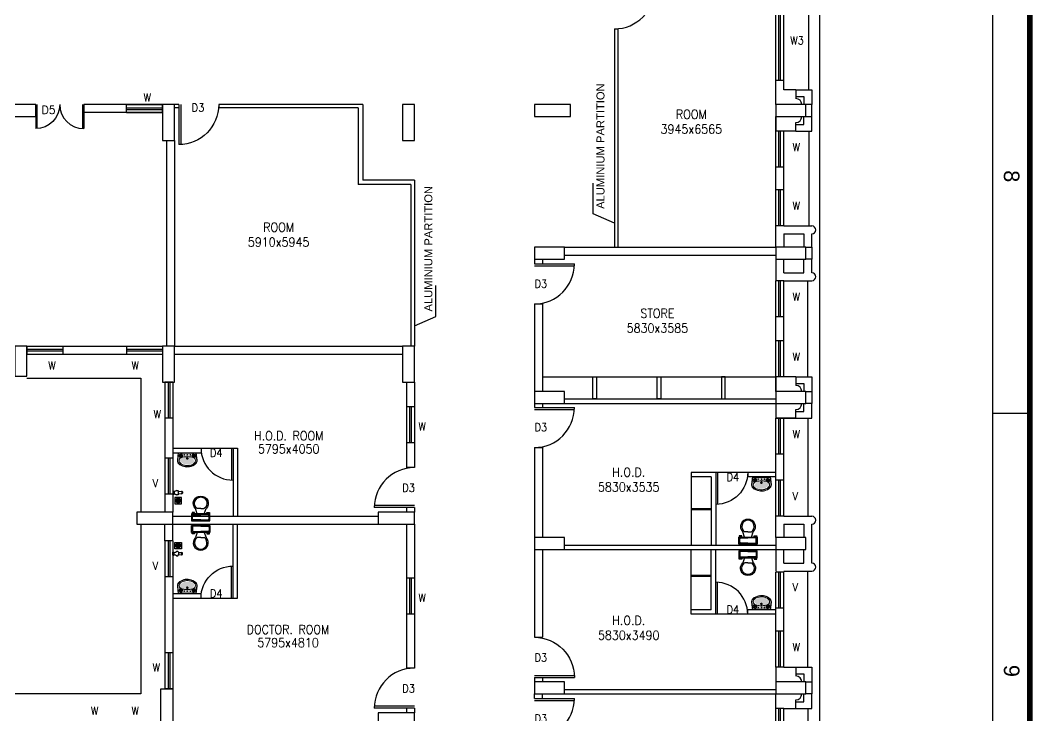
# Model space of a CAD drawing. Extents: x 10161149 to 10263331, y -3696053 to -3547728.
# Drawn here: x 10238035 to 10263331, y -3654127 to -3636757 of the extents above; entities that cross this region are included whole.
import ezdxf
from ezdxf.enums import TextEntityAlignment as Align

# ---------------------------------------------------------------- set-up
doc = ezdxf.new("R2010")
doc.units = 0
doc.header["$MEASUREMENT"] = 0
doc.linetypes.add('DASHED', pattern=[0.75, 0.5, -0.25])
doc.layers.get('0').update_dxf_attribs({"linetype": 'CONTINUOUS'})
for name, color, linetype in [('25', 6, 'CONTINUOUS'), ('5', 3, 'CONTINUOUS'), ('COL', 2, 'CONTINUOUS'), ('DAS', 1, 'DASHED'), ('DIM', 8, 'CONTINUOUS'), ('dim1', 5, 'CONTINUOUS'), ('DOOR', 31, 'CONTINUOUS'), ('EWC', 5, 'CONTINUOUS'), ('Exi. Walls', 170, 'CONTINUOUS'), ('floor trap', 9, 'CONTINUOUS'), ('Furn-Hat', 145, 'CONTINUOUS'), ('tap', 8, 'CONTINUOUS'), ('TITLE', 7, 'CONTINUOUS'), ('Toi-Euip', 8, 'CONTINUOUS'), ('TXW', 6, 'CONTINUOUS'), ('Window', 4, 'CONTINUOUS')]:
    doc.layers.add(name, color=color, linetype=linetype)
doc.layers.add('toi-fix', color=46, linetype='CONTINUOUS', lineweight=18)
doc.styles.add('ARIAL', font='arial.ttf', dxfattribs={"width": 0.75})
doc.styles.add('ROMANS', font='arial.ttf')
doc.styles.get("Standard").update_dxf_attribs({"font": 'romans.shx'})
doc.dimstyles.new('int. dim', dxfattribs={"dimtxt": 160, "dimasz": 80, "dimexe": 80, "dimexo": 0, "dimgap": 10, "dimtad": 1, "dimdec": 0, "dimzin": 12, "dimdsep": 46, "dimtxsty": 'ROMANS', "dimblk": 'OBLIQUE', "dimcen": 1.5, "dimdle": 80, "dimclrd": 5, "dimclre": 5, "dimclrt": 4, "dimadec": 0, "dimazin": 0, "dimtfac": 1, "dimtdec": 0, "dimtix": 1, "dimtmove": 2, "dimatfit": 3, "dimfxl": 1, "dimtolj": 1, "dimtzin": 0, "dimlwd": -1, "dimlwe": -1, "dimarcsym": 0})

# ---------------------------------------------------------------- blocks, each defined once
blk = doc.blocks.new('WINP')
at = {"layer": 'Window'}
for p, q in [((0, 0), (0, 1)), ((0, 1), (1, 1)), ((1, 0), (1, 1)), ((0, 0.6), (1, 0.6)), ((0, 0.4), (1, 0.4)), ((0, 0), (1, 0))]:
    blk.add_line(p, q, dxfattribs=at)
blk = doc.blocks.new('DOORP')
at = {"layer": 'DOOR'}
for p, q in [((0, 0), (0, 1)), ((0.05, 0), (0.05, 0.999))]:
    blk.add_line(p, q, dxfattribs=at)
at = {"layer": 'DOOR', "color": 145}
blk.add_arc((0, 0), 1, 0, 90, dxfattribs=at)
blk = doc.blocks.new('A$C70ED7303')
at = {"layer": 'EWC', "color": 11}
for p, q in [((0, 0), (229, 0)), ((229, 0), (229, -174)), ((-229, 0), (0, 0)), ((-229, -174), (-229, 0)), ((229, -174), (-229, -174)), ((-218, -207), (-218, -185)), ((-218, -185), (-174, -185)), ((-153, -207), (-218, -207)), ((-207, -44), (-207, -131)), ((0, -22), (-185, -22)), ((-185, -153), (0, -153)), ((-174, -185), (-174, -174)), ((-153, -174), (-153, -207)), ((-87, -174), (-131, -305)), ((0, -22), (185, -22)), ((185, -153), (0, -153)), ((87, -174), (131, -305)), ((153, -174), (153, -207)), ((153, -207), (218, -207)), ((174, -185), (174, -174)), ((218, -185), (174, -185)), ((207, -44), (207, -131)), ((218, -207), (218, -185)), ((0, -305), (-87, -305)), ((0, -305), (87, -305))]:
    blk.add_line(p, q, dxfattribs=at)
for centre, major_axis, start_param, end_param in [((-188, -41), (13.6, -13.6), 2.214297, 4.068888), ((-188, -134), (-13.6, -13.6), 5.35589, 7.21048), ((188, -41), (13.6, -13.6), 0.643501, 2.498091), ((188, -134), (-13.6, -13.6), 0.643501, 2.498091), ((-7, -436), (-128, -128), 4.686239, 7.105146), ((5, -435), (-113, -113), 4.541602, 7.039318), ((7, -436), (56, -172), -0.351019, 2.067888), ((-5, -435), (-113, -113), 0.814663, 3.31238)]:
    blk.add_ellipse(centre, major_axis=major_axis, ratio=1, start_param=start_param, end_param=end_param, dxfattribs=at)
blk = doc.blocks.new('A$C0B5D0E53')
at = {"layer": 'tap', "color": 7}
for p, q in [((0, 11), (0, 47)), ((0, 47), (15, 47)), ((0, 11), (12, 11)), ((1, 45), (12, 45)), ((1, 12), (12, 12)), ((12, 11), (12, 47)), ((12, 11), (15, 11)), ((15, 11), (15, 47)), ((70, 41), (110, 45)), ((70, 45), (70, 12)), ((70, 16), (110, 12))]:
    blk.add_line(p, q, dxfattribs=at)
for centre, radius, start, end in [((3, 43), 2.66, 117.11, 161.7293), ((3, 14), 2.66, 198.2707, 242.89), ((8, 99), 56.2, 277.358, 310.4214), ((8, -42), 56.2, 49.5786, 82.642), ((52, 37), 20.8, 24.7259, 109.7544), ((52, 21), 20.8, 250.2456, 335.2741), ((94, 28), 17.7, 301.8025, 58.5186), ((103, 28), 17.7, 293.45, 66.55)]:
    blk.add_arc(centre, radius, start, end, dxfattribs=at)
blk = doc.blocks.new('FT')
at = {"layer": 'floor trap', "color": 7}
for p, q in [((0, 40), (10, 40)), ((16, 40), (64, 40)), ((40, 16), (40, 64)), ((70, 40), (80, 40))]:
    blk.add_line(p, q, dxfattribs=at)
at = {"layer": 'floor trap', "color": 7, "ltscale": 100}
blk.add_lwpolyline([(80, 0), (0, 0), (0, 80), (80, 80)], close=True, dxfattribs=at)
at = {"layer": 'floor trap', "color": 7}
for radius in [30, 23.7, 21.9]:
    blk.add_circle((40, 40), radius, dxfattribs=at)
blk = doc.blocks.new('2')
at = {"layer": 'Furn-Hat'}
h = blk.add_hatch(color=200, dxfattribs=at)
h.set_gradient(color1=(176, 43, 238), color2=(222, 165, 248), one_color=1, tint=0.81, name='SPHERICAL')
edge = h.paths.add_edge_path()
edge.add_ellipse((0.83, 2.39), major_axis=(0, 2.74), ratio=1, start_angle=253.1333, end_angle=282.8458)
edge.add_ellipse((0.66, 2.28), major_axis=(0, 2.87), ratio=1, start_angle=226.9131, end_angle=256.353, ccw=False)
edge.add_ellipse((1.97, 1.03), major_axis=(0, 1.06), ratio=1, start_angle=191.403, end_angle=227.6151, ccw=False)
edge.add_ellipse((1.95, 0.79), major_axis=(-0.001, 0.832), ratio=1, start_angle=172.9435, end_angle=196.7003, ccw=False)
edge.add_line((1.85, -0.04), (0, 0.17))
edge.add_ellipse((-0.15, 0.37), major_axis=(0, 0.247), ratio=1, start_angle=216.2128, end_angle=239.0995)
edge.add_line((0.07, 0.24), (1.91, 0.03))
edge.add_ellipse((1.98, 0.81), major_axis=(0, 0.781), ratio=1, start_angle=174.8376, end_angle=213.1867)
edge.add_ellipse((1.82, 1.24), major_axis=(0, 1.23), ratio=1, start_angle=208.7339, end_angle=238.1069)
edge.add_ellipse((1.35, 1.89), major_axis=(0, 2), ratio=1, start_angle=229.2631, end_angle=252.9591)
edge.add_ellipse((0.45, 2.43), major_axis=(0, 3.03), ratio=1, start_angle=248.1478, end_angle=293.8025)
edge.add_ellipse((0.67, 2.61), major_axis=(0, 2.75), ratio=1, start_angle=292.3386, end_angle=313.7886)
edge.add_ellipse((1.96, 3.88), major_axis=(0.001, 0.944), ratio=1, start_angle=311.9795, end_angle=362.8452)
edge.add_line((1.91, 4.83), (0.06, 4.62))
edge.add_ellipse((-0.22, 4.44), major_axis=(0, 0.335), ratio=1, start_angle=301.9908, end_angle=318.3316)
edge.add_line((0, 4.69), (1.85, 4.9))
edge.add_ellipse((1.98, 3.91), major_axis=(0, 0.995), ratio=1, start_angle=311.3713, end_angle=367.5939, ccw=False)
edge.add_ellipse((0.6, 2.54), major_axis=(0, 2.94), ratio=1, start_angle=278.9603, end_angle=313.5987, ccw=False)
h = blk.add_hatch(color=200, dxfattribs=at)
h.set_gradient(color1=(176, 43, 238), color2=(222, 165, 248), one_color=1, tint=0.81, name='INVCYLINDER')
edge = h.paths.add_edge_path()
edge.add_ellipse((-0.15, 0.37), major_axis=(0, 0.247), ratio=1, start_angle=239.0995, end_angle=258.8462, ccw=False)
edge.add_line((0.07, 0.24), (0, 0.25))
edge.add_line((0, 0.25), (0, 4.61))
edge.add_line((0, 4.61), (0.06, 4.62))
edge.add_ellipse((-0.22, 4.44), major_axis=(0, 0.335), ratio=1, start_angle=279.6212, end_angle=301.9908, ccw=False)
edge.add_line((0.11, 4.5), (0.1, 0.32))
h = blk.add_hatch(color=201, dxfattribs=at)
h.set_gradient(color1=(213, 142, 246), color2=(222, 165, 248), one_color=1, tint=0.81, name='SPHERICAL')
edge = h.paths.add_edge_path()
edge.add_ellipse((-0.22, 4.44), major_axis=(0, 0.335), ratio=1, start_angle=279.6212, end_angle=301.9908)
edge.add_line((0.06, 4.62), (1.91, 4.83))
edge.add_ellipse((1.96, 3.88), major_axis=(0.001, 0.944), ratio=1, start_angle=311.9795, end_angle=362.8452, ccw=False)
edge.add_ellipse((0.67, 2.61), major_axis=(0, 2.75), ratio=1, start_angle=292.3386, end_angle=313.7886, ccw=False)
edge.add_ellipse((0.45, 2.43), major_axis=(0, 3.03), ratio=1, start_angle=248.1478, end_angle=293.8025, ccw=False)
edge.add_ellipse((1.35, 1.89), major_axis=(0, 2), ratio=1, start_angle=229.2631, end_angle=252.9591, ccw=False)
edge.add_ellipse((1.82, 1.24), major_axis=(0, 1.23), ratio=1, start_angle=208.7339, end_angle=238.1069, ccw=False)
edge.add_ellipse((1.98, 0.81), major_axis=(0, 0.781), ratio=1, start_angle=174.8376, end_angle=213.1867, ccw=False)
edge.add_line((1.91, 0.03), (0.07, 0.24))
edge.add_ellipse((-0.15, 0.37), major_axis=(0, 0.247), ratio=1, start_angle=239.0995, end_angle=258.8462)
edge.add_line((0.1, 0.32), (0.11, 4.5))
edge = h.paths.add_edge_path(flags=16)
edge.add_ellipse((0.54, 1.68), major_axis=(0.0002, 0.0643), ratio=1, start_angle=0, end_angle=360, ccw=False)
edge = h.paths.add_edge_path(flags=16)
edge.add_ellipse((0.75, 0.77), major_axis=(0.001, 0.492), ratio=1, start_angle=372.9151, end_angle=415.0496)
edge.add_ellipse((0.66, 0.93), major_axis=(0, 0.34), ratio=1, start_angle=68.6534, end_angle=118.0903)
edge.add_ellipse((1.55, 1.19), major_axis=(0, 1.26), ratio=1, start_angle=109.4436, end_angle=129.259)
edge.add_ellipse((0.76, 0.48), major_axis=(0, 0.207), ratio=1, start_angle=116.7852, end_angle=207.4853)
edge.add_ellipse((0.68, 0.84), major_axis=(0.003, 0.569), ratio=1, start_angle=198.6155, end_angle=235.2982)
edge.add_ellipse((1.01, 0.63), major_axis=(0, 0.179), ratio=1, start_angle=230.4595, end_angle=309.5311)
edge.add_arc((1.2, 0.8), 0.086, 143.8926, 223.9597, ccw=False)
edge.add_arc((1.21, 0.82), 0.0872, 59.6713, 155.4896, ccw=False)
edge.add_ellipse((2.73, 1.67), major_axis=(0, 1.67), ratio=1, start_angle=108.7156, end_angle=120.4399)
edge.add_ellipse((2.03, 1.15), major_axis=(0, 0.801), ratio=1, start_angle=113.6541, end_angle=156.3424)
edge.add_ellipse((1.91, 1.34), major_axis=(0, 0.947), ratio=1, start_angle=167.3152, end_angle=194.3844)
edge.add_ellipse((1.73, 1.61), major_axis=(0, 1.26), ratio=1, start_angle=199.4142, end_angle=242.3113)
edge.add_ellipse((0.73, 2.3), major_axis=(0, 2.47), ratio=1, start_angle=238.946, end_angle=269.4836)
edge.add_ellipse((0.23, 2.48), major_axis=(0, 2.98), ratio=1, start_angle=266.1625, end_angle=294.5971)
edge.add_ellipse((1.64, 3.2), major_axis=(0, 1.4), ratio=1, start_angle=291.6011, end_angle=328.054)
edge.add_ellipse((2, 3.79), major_axis=(0, 0.709), ratio=1, start_angle=327.5861, end_angle=383.2162)
edge.add_ellipse((2.18, 3.44), major_axis=(0, 1.1), ratio=1, start_angle=384.9893, end_angle=432.0066)
edge.add_arc((1.21, 4.06), 0.0773, 202.0693, 284.8477, ccw=False)
edge.add_arc((1.2, 4.08), 0.086, 136.0403, 216.1074, ccw=False)
edge.add_ellipse((1.01, 4.25), major_axis=(0, 0.179), ratio=1, start_angle=230.4689, end_angle=309.5405)
edge.add_ellipse((0.68, 4.04), major_axis=(-0.003, 0.569), ratio=1, start_angle=304.7018, end_angle=341.3845)
edge.add_ellipse((0.76, 4.4), major_axis=(0, 0.207), ratio=1, start_angle=332.4116, end_angle=423.1117)
edge.add_ellipse((1.55, 3.69), major_axis=(0.01, 1.26), ratio=1, start_angle=411.1189, end_angle=430.9342)
edge.add_ellipse((0.66, 3.95), major_axis=(0, 0.34), ratio=1, start_angle=61.9097, end_angle=111.3466)
edge.add_ellipse((0.75, 4.11), major_axis=(0.003, 0.492), ratio=1, start_angle=125.3669, end_angle=167.5014)
edge.add_ellipse((0.73, 3.94), major_axis=(0, 0.319), ratio=1, start_angle=163.9108, end_angle=209.8663)
edge.add_ellipse((1.14, 3.59), major_axis=(-0.002, 0.268), ratio=1, start_angle=387.9183, end_angle=433.2607, ccw=False)
edge.add_ellipse((1.07, 3.77), major_axis=(0, 0.0739), ratio=1, start_angle=281.3136, end_angle=401.6955, ccw=False)
edge.add_ellipse((2.18, 3.44), major_axis=(0, 1.1), ratio=1, start_angle=432.0066, end_angle=441.9912)
edge.add_ellipse((3.97, 2.89), major_axis=(0, 2.96), ratio=1, start_angle=436.108, end_angle=445.7027)
edge.add_ellipse((8.3, 2.4), major_axis=(0, 7.32), ratio=1, start_angle=444.4585, end_angle=449.7636)
edge.add_ellipse((8.98, 2.78), major_axis=(0.01, 8.01), ratio=1, start_angle=92.5395, end_angle=98.8367)
edge.add_ellipse((2.73, 1.67), major_axis=(0, 1.67), ratio=1, start_angle=94.0582, end_angle=108.7156)
edge.add_ellipse((1.07, 1.13), major_axis=(-0.0003, 0.0855), ratio=1, start_angle=142.4726, end_angle=276.6239, ccw=False)
edge.add_ellipse((1.14, 1.3), major_axis=(0.002, 0.268), ratio=1, start_angle=106.7393, end_angle=152.0817, ccw=False)
edge.add_ellipse((0.73, 0.94), major_axis=(-0.001, 0.319), ratio=1, start_angle=329.9021, end_angle=375.8576)
edge = h.paths.add_edge_path(flags=16)
edge.add_ellipse((0.54, 2.42), major_axis=(0.0008, 0.0643), ratio=1, start_angle=0, end_angle=360, ccw=False)
edge = h.paths.add_edge_path(flags=0)
edge.add_ellipse((1.43, 2.44), major_axis=(0, 0.216), ratio=1, start_angle=0, end_angle=360, ccw=False)
edge = h.paths.add_edge_path(flags=0)
edge.add_ellipse((1.43, 2.44), major_axis=(-0.001, 0.155), ratio=1, start_angle=0, end_angle=360, ccw=False)
edge = h.paths.add_edge_path(flags=0)
edge.add_ellipse((1.43, 2.44), major_axis=(0, 0.109), ratio=1, start_angle=0, end_angle=360, ccw=False)
edge = h.paths.add_edge_path(flags=16)
edge.add_ellipse((0.54, 3.22), major_axis=(0.0002, 0.0643), ratio=1, start_angle=0, end_angle=360, ccw=False)
h = blk.add_hatch(color=254, dxfattribs=at)
h.set_gradient(color1=(234, 198, 250), color2=(223, 166, 247), one_color=1, tint=0.81, name='SPHERICAL')
edge = h.paths.add_edge_path()
edge.add_ellipse((1.07, 3.77), major_axis=(0, 0.0739), ratio=1, start_angle=281.3136, end_angle=401.6955)
edge.add_ellipse((1.14, 3.59), major_axis=(-0.002, 0.268), ratio=1, start_angle=387.9183, end_angle=433.2607)
edge.add_ellipse((0.73, 3.94), major_axis=(0, 0.319), ratio=1, start_angle=163.9108, end_angle=209.8663, ccw=False)
edge.add_ellipse((0.75, 4.11), major_axis=(0.003, 0.492), ratio=1, start_angle=125.3669, end_angle=167.5014, ccw=False)
edge.add_ellipse((0.66, 3.95), major_axis=(0, 0.34), ratio=1, start_angle=61.9097, end_angle=111.3466, ccw=False)
edge.add_ellipse((1.55, 3.69), major_axis=(0.01, 1.26), ratio=1, start_angle=411.1189, end_angle=430.9342, ccw=False)
edge.add_ellipse((0.76, 4.4), major_axis=(0, 0.207), ratio=1, start_angle=332.4116, end_angle=423.1117, ccw=False)
edge.add_ellipse((0.68, 4.04), major_axis=(-0.003, 0.569), ratio=1, start_angle=304.7018, end_angle=341.3845, ccw=False)
edge.add_ellipse((1.01, 4.25), major_axis=(0, 0.179), ratio=1, start_angle=230.4689, end_angle=309.5405, ccw=False)
edge.add_arc((1.2, 4.08), 0.086, 136.0403, 216.1074)
edge.add_arc((1.21, 4.06), 0.0773, 202.0693, 284.8477)
edge.add_ellipse((2.18, 3.44), major_axis=(0, 1.1), ratio=1, start_angle=384.9893, end_angle=432.0066)
h = blk.add_hatch(color=254, dxfattribs=at)
h.set_gradient(color1=(234, 198, 250), color2=(223, 166, 247), one_color=1, tint=0.81, name='SPHERICAL')
edge = h.paths.add_edge_path()
edge.add_ellipse((1.64, 3.2), major_axis=(0, 1.4), ratio=1, start_angle=291.6011, end_angle=328.054)
edge.add_ellipse((0.23, 2.48), major_axis=(0, 2.98), ratio=1, start_angle=266.1625, end_angle=294.5971, ccw=False)
edge.add_ellipse((0.73, 2.3), major_axis=(0, 2.47), ratio=1, start_angle=238.946, end_angle=269.4836, ccw=False)
edge.add_ellipse((1.73, 1.61), major_axis=(0, 1.26), ratio=1, start_angle=199.4142, end_angle=242.3113, ccw=False)
edge.add_ellipse((1.91, 1.34), major_axis=(0, 0.947), ratio=1, start_angle=167.3152, end_angle=194.3844, ccw=False)
edge.add_ellipse((2.03, 1.15), major_axis=(0, 0.801), ratio=1, start_angle=113.6541, end_angle=156.3424, ccw=False)
edge.add_ellipse((2.73, 1.67), major_axis=(0, 1.67), ratio=1, start_angle=94.0582, end_angle=120.4399, ccw=False)
edge.add_ellipse((8.98, 2.78), major_axis=(0.01, 8.01), ratio=1, start_angle=92.5395, end_angle=98.8367, ccw=False)
edge.add_ellipse((8.3, 2.4), major_axis=(0, 7.32), ratio=1, start_angle=444.4585, end_angle=449.7636, ccw=False)
edge.add_ellipse((3.97, 2.89), major_axis=(0, 2.96), ratio=1, start_angle=436.108, end_angle=445.7027, ccw=False)
edge.add_ellipse((2.18, 3.44), major_axis=(0, 1.1), ratio=1, start_angle=384.9893, end_angle=441.9912, ccw=False)
edge.add_ellipse((2, 3.79), major_axis=(0, 0.709), ratio=1, start_angle=327.5861, end_angle=383.2162, ccw=False)
edge = h.paths.add_edge_path(flags=16)
edge.add_ellipse((1.43, 2.44), major_axis=(0, 0.216), ratio=1, start_angle=0, end_angle=360, ccw=False)
edge = h.paths.add_edge_path(flags=0)
edge.add_ellipse((1.43, 2.44), major_axis=(-0.001, 0.155), ratio=1, start_angle=0, end_angle=360, ccw=False)
edge = h.paths.add_edge_path(flags=0)
edge.add_ellipse((1.43, 2.44), major_axis=(0, 0.109), ratio=1, start_angle=0, end_angle=360, ccw=False)
h = blk.add_hatch(color=254, dxfattribs=at)
h.set_gradient(color1=(234, 198, 250), color2=(223, 166, 247), one_color=1, tint=0.81, name='SPHERICAL')
edge = h.paths.add_edge_path()
edge.add_ellipse((1.55, 1.19), major_axis=(0, 1.26), ratio=1, start_angle=109.4436, end_angle=129.259)
edge.add_ellipse((0.76, 0.48), major_axis=(0, 0.207), ratio=1, start_angle=116.7852, end_angle=207.4853)
edge.add_ellipse((0.68, 0.84), major_axis=(0.003, 0.569), ratio=1, start_angle=198.6155, end_angle=235.2982)
edge.add_ellipse((1.01, 0.63), major_axis=(0, 0.179), ratio=1, start_angle=230.4595, end_angle=309.5311)
edge.add_arc((1.2, 0.8), 0.086, 143.8926, 223.9597, ccw=False)
edge.add_arc((1.21, 0.82), 0.0872, 59.6713, 155.4896, ccw=False)
edge.add_ellipse((2.73, 1.67), major_axis=(0, 1.67), ratio=1, start_angle=108.7156, end_angle=120.4399, ccw=False)
edge.add_ellipse((1.07, 1.13), major_axis=(-0.0003, 0.0855), ratio=1, start_angle=142.4726, end_angle=276.6239, ccw=False)
edge.add_ellipse((1.14, 1.3), major_axis=(0.002, 0.268), ratio=1, start_angle=106.7393, end_angle=152.0817, ccw=False)
edge.add_ellipse((0.73, 0.94), major_axis=(-0.001, 0.319), ratio=1, start_angle=329.9021, end_angle=375.8576)
edge.add_ellipse((0.75, 0.77), major_axis=(0.001, 0.492), ratio=1, start_angle=372.9151, end_angle=415.0496)
edge.add_ellipse((0.66, 0.93), major_axis=(0, 0.34), ratio=1, start_angle=68.6534, end_angle=118.0903)
at = {"layer": 'toi-fix', "color": 7}
for p, q in [((0, 4.69), (1.85, 4.9)), ((0, 4.61), (1.91, 4.83)), ((0, 0.17), (0, 4.69)), ((0.1, 0.32), (0.11, 4.5)), ((0.67, 3.22), (0.39, 3.22)), ((0.54, 3.34), (0.54, 3.08)), ((0.54, 2.55), (0.54, 2.28)), ((1.43, 2.14), (1.43, 2.74)), ((0, 0.25), (1.91, 0.03)), ((0, 0.17), (1.85, -0.04)), ((0.72, 2.42), (0.39, 2.42)), ((0.72, 1.68), (0.39, 1.68)), ((0.54, 1.8), (0.54, 1.54)), ((1.73, 2.44), (1.12, 2.44))]:
    blk.add_line(p, q, dxfattribs=at)
at = {"layer": 'toi-fix', "color": 7, "extrusion": (0, 0, -1)}
for centre, major_axis, start_param, end_param in [((-0.22, 4.44), (0, 0.335), 0.727251, 1.402875), ((0.66, 3.95), (0, 0.34), 4.33982, 5.202657), ((0.75, 4.11), (0.003, 0.492), 3.359735, 4.09512), ((1.55, 3.69), (0.01, 1.26), -1.238036, -0.892193), ((0.54, 3.22), (0.0002, 0.0643), 3.139035, 9.42222), ((0.76, 4.4), (0, 0.207), -1.101507, 0.481509), ((0.73, 3.94), (0, 0.319), 2.620328, 3.422401), ((0.68, 4.04), (-0.003, 0.569), 0.324902, 0.965135), ((1.14, 3.59), (-0.002, 0.268), -1.278641, -0.487266), ((8.3, 2.4), (0, 7.32), -1.56667, -1.474079), ((1.07, 3.77), (0, 0.0739), -0.727724, 1.373337), ((3.97, 2.89), (0, 2.96), -1.495794, -1.328336), ((2.18, 3.44), (0, 1.1), -1.431017, -0.436146), ((1.2, 4.08), (-0.0608, 0.0608), 4.867594, 6.265028), ((1.01, 4.25), (0, 0.179), 0.880684, 2.260744), ((1.21, 4.06), (0.0547, 0.0547), 2.097053, 3.541809), ((1.43, 2.44), (0, 0.216), 3.141254, 9.424439), ((1.43, 2.44), (-0.001, 0.155), 3.145308, 9.428493), ((1.43, 2.44), (0, 0.109), 3.142047372431534, 9.42523267961112), ((2, 3.79), (0, 0.709), -0.405199, 0.56573), ((1.98, 3.91), (0, 0.995), -0.132539, 0.848731), ((1.96, 3.88), (0.001, 0.944), -0.049658, 0.838116), ((1.64, 3.2), (0, 1.4), 0.557563, 1.193786), ((0.67, 2.61), (0, 2.75), 0.806541, 1.180915), ((0.6, 2.54), (0, 2.94), 0.809856, 1.41441), ((0.23, 2.48), (0, 2.98), 1.141495, 1.637774), ((0.45, 2.43), (0, 3.03), 1.155365, 1.952189), ((0.83, 2.39), (0, 2.74), 1.346594, 1.865175), ((-0.15, 0.37), (0, 0.247), 1.765467, 2.50956), ((0.66, 0.93), (0, 0.34), 4.222121, 5.084958), ((0.75, 0.77), (0.001, 0.492), -0.960797, -0.225412), ((1.55, 1.19), (0, 1.26), 4.027191, 4.373034), ((0.54, 1.68), (0.0002, 0.0643), 3.139035, 9.42222), ((0.54, 2.42), (0.0008, 0.0643), 3.12883, 9.412015), ((0.76, 0.48), (0, 0.207), 2.661884, 4.2449), ((0.73, 0.94), (-0.001, 0.319), -0.276767, 0.525307), ((0.68, 0.84), (0.003, 0.569), 2.176458, 2.816691), ((1.14, 1.3), (0.002, 0.268), 3.628858, 4.420234), ((8.98, 2.78), (0.01, 8.01), 4.558159, 4.668067), ((1.07, 1.13), (-0.0003, 0.0855), 1.455188, 3.796569), ((2.73, 1.67), (0, 1.67), 4.181112, 4.641559), ((1.2, 0.8), (-0.0608, 0.0608), 4.730546, 6.12798), ((1.21, 0.82), (0.0617, 0.0617), 4.354779, 6.027124), ((1.01, 0.63), (0, 0.179), 0.880848, 2.260908), ((2.03, 1.15), (0, 0.801), 3.554495, 4.299548), ((1.91, 1.34), (0, 0.947), 2.890537, 3.362984), ((1.98, 0.81), (0, 0.781), 2.562376, 3.231693), ((1.73, 1.61), (0, 1.26), 2.054055, 2.802751), ((1.97, 1.03), (0, 1.06), 2.310552, 2.942572), ((1.82, 1.24), (0, 1.23), 2.127435, 2.640092), ((0.66, 2.28), (0, 2.87), 1.808981, 2.322804), ((0.73, 2.3), (0, 2.47), 1.579809, 2.112792), ((1.35, 1.89), (0, 2), 1.868215, 2.281789), ((1.95, 0.79), (-0.001, 0.832), 2.850118, 3.264751)]:
    blk.add_ellipse(centre, major_axis=major_axis, ratio=1, start_param=start_param, end_param=end_param, dxfattribs=at)
blk = doc.blocks.new('_Oblique')
at = {"color": 0, "linetype": 'ByBlock', "lineweight": -2}
blk.add_line((-0.5, -0.5), (0.5, 0.5), dxfattribs=at)
blk = doc.blocks.new('A$C66962185')
at = {"layer": 'TITLE', "color": 7}
blk.add_line((241.949, -140930.66), (241.949, -140928.365), dxfattribs=at)
at = {"layer": 'TITLE'}
blk.add_line((2.142, -140930.66), (360.704, -140930.66), dxfattribs=at)
at = {"layer": 'TITLE', "color": 7, "const_width": 0.355}
blk.add_lwpolyline([(363, -140928.365), (363, -141178.329), (0, -141178.329), (0, -140928.365)], close=True, dxfattribs=at)
at = {"layer": 'TITLE', "color": 7, "style": 'ROMANS'}
for s, p in [('8', (227.463, -140929.478)), ('9', (257.726, -140929.478))]:
    blk.add_text(s, height=0.952, dxfattribs=at).set_placement(p, align=Align.MIDDLE)

msp = doc.modelspace()

# ---------------------------------------------------------------- linework, layer by layer
at = {"layer": '25'}
for p, q in [((10251081, -3645663), (10256911, -3645663)), ((10242551, -3647443), (10243351, -3647443)), ((10254796, -3648163), (10254796, -3649863)), ((10256211, -3648048), (10255411, -3648048)), ((10255296, -3648963), (10254796, -3648963)), ((10255296, -3648988), (10254796, -3648988)), ((10254796, -3651478), (10254796, -3649978)), ((10255296, -3650623), (10254796, -3650623)), ((10255296, -3650648), (10254796, -3650648)), ((10242551, -3651188), (10243351, -3651188)), ((10256211, -3651593), (10255411, -3651593))]:
    msp.add_line(p, q, dxfattribs=at)
for points in [[(10257411, -3638498), (10257811, -3638498), (10257811, -3638863)], [(10257411, -3639528), (10257811, -3639528), (10257811, -3639163)], [(10257411, -3645663), (10257811, -3645663), (10257811, -3646028)], [(10257411, -3646693), (10257811, -3646693), (10257811, -3646328)], [(10257411, -3652913), (10257811, -3652913), (10257811, -3653283)], [(10257411, -3653943), (10257811, -3653943), (10257811, -3653583)]]:
    msp.add_lwpolyline(points, dxfattribs=at)
for points in [[(10252340.3, -3645663), (10252431.6, -3645663), (10252431.6, -3646213), (10252340.3, -3646213)], [(10253950.4, -3645663), (10254041.6, -3645663), (10254041.6, -3646213), (10253950.4, -3646213)], [(10255648.8, -3645663), (10255557.6, -3645663), (10255557.6, -3646213), (10255648.8, -3646213)]]:
    msp.add_lwpolyline(points, close=True, dxfattribs=at)
at = {"layer": 'COL', "color": 2}
for points in [[(10237671, -3638863), (10237671, -3639163), (10238421, -3639163), (10238421, -3638863)], [(10241886, -3638863), (10241586, -3638863), (10241586, -3639763), (10241886, -3639763)], [(10247881, -3638863), (10247581, -3638863), (10247581, -3639763), (10247881, -3639763)], [(10251781, -3639163), (10251781, -3638863), (10250881, -3638863), (10250881, -3639163)], [(10257661, -3639163), (10257661, -3638863), (10256911, -3638863), (10256911, -3639163)], [(10251631, -3642728), (10251631, -3642428), (10250881, -3642428), (10250881, -3642728)], [(10257661, -3642728), (10257661, -3642428), (10256911, -3642428), (10256911, -3642728)], [(10238196, -3644893), (10237896, -3644893), (10237896, -3645643), (10238196, -3645643)], [(10241886, -3644893), (10241586, -3644893), (10241586, -3645793), (10241886, -3645793)], [(10247881, -3644893), (10247581, -3644893), (10247581, -3645793), (10247881, -3645793)], [(10251631, -3646328), (10251631, -3646028), (10250881, -3646028), (10250881, -3646328)], [(10257661, -3646328), (10257661, -3646028), (10256911, -3646028), (10256911, -3646328)], [(10241851, -3649343), (10241851, -3649043), (10240951, -3649043), (10240951, -3649343)], [(10247881, -3649343), (10247881, -3649043), (10246981, -3649043), (10246981, -3649343)], [(10251631, -3649978), (10251631, -3649678), (10250881, -3649678), (10250881, -3649978)], [(10257661, -3649978), (10257661, -3649678), (10256911, -3649678), (10256911, -3649978)], [(10251631, -3653583), (10251631, -3653283), (10250881, -3653283), (10250881, -3653583)], [(10257661, -3653583), (10257661, -3653283), (10256911, -3653283), (10256911, -3653583)], [(10241851, -3653453), (10241851, -3654353), (10241551, -3654353), (10241551, -3653453)], [(10247881, -3654353), (10247881, -3654053), (10246981, -3654053), (10246981, -3654353)]]:
    msp.add_lwpolyline(points, close=True, dxfattribs=at)
at = {"layer": 'DAS', "linetype": 'Continuous'}
for p, q in [((10258011, -3670543), (10258011, -3627528)), ((10257711, -3645663), (10257711, -3643263)), ((10238196, -3645693), (10241051, -3645693)), ((10241051, -3645693), (10241051, -3649043)), ((10257411, -3645663), (10257711, -3645663)), ((10257711, -3646693), (10257711, -3649143)), ((10241051, -3649343), (10241051, -3653583)), ((10241051, -3653583), (10225166, -3653583)), ((10257711, -3653963), (10257711, -3656328))]:
    msp.add_line(p, q, dxfattribs=at)
for points in [[(10257411, -3638498), (10257741, -3638498), (10257741, -3636228), (10257411, -3636228)], [(10257411, -3639528), (10257741, -3639528), (10257741, -3641893)], [(10257411, -3652913), (10257711, -3652913), (10257711, -3650513)]]:
    msp.add_lwpolyline(points, dxfattribs=at)
at = {"layer": 'dim1'}
for points in [[(10257411, -3638663), (10257611, -3638663), (10257611, -3638863)], [(10257411, -3639363), (10257611, -3639363), (10257611, -3639163)], [(10257411, -3645828), (10257611, -3645828), (10257611, -3646028)], [(10257411, -3646528), (10257611, -3646528), (10257611, -3646328)], [(10257411, -3653083), (10257611, -3653083), (10257611, -3653283)], [(10257411, -3653783), (10257611, -3653783), (10257611, -3653583)]]:
    msp.add_lwpolyline(points, dxfattribs=at)
at = {"layer": 'Exi. Walls'}
for p, q in [((10252881, -3636971.2), (10252881, -3642428)), ((10252881, -3636971.2), (10252966, -3636971.2)), ((10252966, -3636971.2), (10252966, -3642428)), ((10256911, -3638863), (10256911, -3638263)), ((10257111, -3638498), (10257111, -3638263)), ((10257411, -3638498), (10257111, -3638498)), ((10257411, -3638498), (10257411, -3638713)), ((10241586, -3638863), (10239621, -3638863)), ((10241994.2, -3638863), (10241886, -3638863)), ((10246596, -3638863), (10242994.2, -3638863)), ((10242994.2, -3638863), (10242994.2, -3638948)), ((10246596, -3638863), (10246596, -3640748)), ((10257811, -3638863), (10257661, -3638863)), ((10257811, -3639163), (10257811, -3638863)), ((10241586, -3639063), (10239621, -3639063)), ((10241994.2, -3638948), (10241886, -3638948)), ((10246481, -3638948), (10242994.2, -3638948)), ((10246481, -3638948), (10246481, -3640863)), ((10256911, -3639528), (10256911, -3639163)), ((10256911, -3639163), (10256911, -3639528)), ((10257411, -3639528), (10257411, -3639313)), ((10257661, -3639163), (10257811, -3639163)), ((10257411, -3639528), (10257111, -3639528)), ((10241686, -3639763), (10241686, -3644893)), ((10241886, -3639763), (10241886, -3644893)), ((10256911, -3640993), (10256911, -3640428)), ((10257111, -3640993), (10257111, -3640428)), ((10247796, -3640863), (10246481, -3640863)), ((10247881, -3640748), (10246596, -3640748)), ((10247796, -3640863), (10247796, -3644893)), ((10247881, -3640748), (10247881, -3644893)), ((10256911, -3642428), (10256911, -3641893)), ((10257111, -3641893), (10257811, -3641893)), ((10257111, -3642093), (10257611, -3642093)), ((10257111, -3642093), (10257111, -3642428)), ((10257611, -3642093), (10257611, -3642428)), ((10257811, -3642428), (10257811, -3642093)), ((10251631, -3642428), (10256911, -3642428)), ((10251631, -3642628), (10256911, -3642628)), ((10250881, -3642728), (10250881, -3642843)), ((10251081, -3642728), (10251081, -3642843)), ((10256911, -3642728), (10256911, -3643263)), ((10257111, -3643063), (10257111, -3642728)), ((10257611, -3643063), (10257611, -3642728)), ((10257811, -3643063), (10257811, -3642728)), ((10257111, -3643063), (10257611, -3643063)), ((10257111, -3643263), (10257811, -3643263)), ((10250881, -3643843), (10250881, -3646028)), ((10251081, -3643843), (10251081, -3646028)), ((10256911, -3644763), (10256911, -3644163)), ((10257111, -3644763), (10257111, -3644163)), ((10239096, -3644893), (10240686, -3644893)), ((10241886, -3644893), (10247581, -3644893)), ((10239096, -3645093), (10240686, -3645093)), ((10241886, -3645093), (10247581, -3645093)), ((10256911, -3645663), (10256911, -3646028)), ((10256911, -3646028), (10256911, -3645663)), ((10257411, -3645663), (10257111, -3645663)), ((10257411, -3645663), (10257411, -3645878)), ((10247681, -3645793), (10247681, -3647928)), ((10247881, -3645793), (10247881, -3647928)), ((10250881, -3646328), (10250881, -3646428)), ((10251081, -3646328), (10251081, -3646428)), ((10256911, -3646328), (10256911, -3646693)), ((10241651, -3646693), (10241651, -3647693)), ((10241851, -3646693), (10241851, -3647693)), ((10256911, -3646693), (10257411, -3646693)), ((10257411, -3646693), (10256911, -3646693)), ((10257141, -3646693), (10257411, -3646693)), ((10257411, -3646693), (10257411, -3646478)), ((10241851, -3647443), (10242551, -3647443)), ((10242551, -3647443), (10242551, -3647558)), ((10243351, -3647443), (10243466, -3647443)), ((10243351, -3647443), (10243351, -3649143)), ((10243466, -3647443), (10243466, -3649143)), ((10250881, -3647428), (10250881, -3649678)), ((10251081, -3647428), (10251081, -3649678)), ((10241851, -3647558), (10242551, -3647558)), ((10256911, -3648243), (10256911, -3647593)), ((10257111, -3648243), (10257111, -3647593)), ((10255411, -3648048), (10254796, -3648048)), ((10254796, -3648048), (10254796, -3648163)), ((10255296, -3648163), (10254796, -3648163)), ((10255296, -3648163), (10255296, -3649863)), ((10255411, -3648048), (10255411, -3649863)), ((10256211, -3648048), (10256211, -3648163)), ((10256911, -3648048), (10256211, -3648048)), ((10256911, -3648163), (10256211, -3648163)), ((10241651, -3648593), (10241651, -3649043)), ((10241851, -3648593), (10241851, -3649043)), ((10247681, -3648928), (10247681, -3649043)), ((10247881, -3648928), (10247881, -3649043)), ((10241851, -3649143), (10246981, -3649143)), ((10256911, -3649678), (10256911, -3649143)), ((10257111, -3649143), (10257811, -3649143)), ((10241651, -3649761.1), (10241651, -3649343)), ((10241851, -3649761.1), (10241851, -3649343)), ((10241851, -3649343), (10246981, -3649343)), ((10243351, -3651188), (10243351, -3649343)), ((10243466, -3651188), (10243466, -3649343)), ((10247681, -3649343), (10247681, -3652938)), ((10247881, -3649343), (10247881, -3652938)), ((10257111, -3649343), (10257611, -3649343)), ((10257111, -3649343), (10257111, -3649678)), ((10257611, -3649343), (10257611, -3649678)), ((10257811, -3650313), (10257811, -3649343)), ((10250881, -3649978), (10250881, -3652168)), ((10251081, -3649978), (10251081, -3652168)), ((10255296, -3651478), (10255296, -3649978)), ((10255411, -3651593), (10255411, -3649978)), ((10256911, -3649978), (10256911, -3650513)), ((10257111, -3650313), (10257111, -3649978)), ((10257611, -3650313), (10257611, -3649978)), ((10257111, -3650313), (10257611, -3650313)), ((10241651, -3650661.1), (10241651, -3652553)), ((10241851, -3650661.1), (10241851, -3652553)), ((10257111, -3650513), (10257811, -3650513)), ((10241851, -3651073), (10242551, -3651073)), ((10241851, -3651188), (10242551, -3651188)), ((10242551, -3651188), (10242551, -3651073)), ((10243351, -3651188), (10243466, -3651188)), ((10255296, -3651478), (10254796, -3651478)), ((10254796, -3651593), (10254796, -3651478)), ((10256911, -3651478), (10256211, -3651478)), ((10256211, -3651593), (10256211, -3651478)), ((10256911, -3652013), (10256911, -3651443)), ((10257111, -3652013), (10257111, -3651443)), ((10255411, -3651593), (10254796, -3651593)), ((10256911, -3651593), (10256211, -3651593)), ((10256911, -3652913), (10256911, -3653283)), ((10257111, -3652913), (10257411, -3652913)), ((10257411, -3652913), (10257411, -3653133)), ((10250881, -3653168), (10250881, -3653283)), ((10251081, -3653168), (10251081, -3653283)), ((10250881, -3653698), (10250881, -3653583)), ((10251081, -3653698), (10251081, -3653583)), ((10256911, -3653943), (10256911, -3653583)), ((10257411, -3653943), (10257411, -3653733)), ((10247681, -3653938), (10247681, -3654053)), ((10247881, -3653938), (10247881, -3654053)), ((10257111, -3653943), (10257411, -3653943))]:
    msp.add_line(p, q, dxfattribs=at)
at = {"layer": 'Exi. Walls', "linetype": 'Continuous'}
for p, q in [((10250881, -3642843), (10251081, -3642843)), ((10250881, -3643843), (10251081, -3643843)), ((10250881, -3646428), (10251081, -3646428)), ((10251631, -3646213), (10256911, -3646213)), ((10251631, -3646328), (10256911, -3646328)), ((10250881, -3647428), (10251081, -3647428)), ((10247881, -3647928), (10247681, -3647928)), ((10251631, -3649863), (10256911, -3649863)), ((10251631, -3649978), (10256911, -3649978)), ((10250881, -3652168), (10251081, -3652168)), ((10247881, -3652938), (10247681, -3652938)), ((10250881, -3653168), (10251081, -3653168)), ((10251631, -3653468), (10256911, -3653468)), ((10250881, -3653698), (10251081, -3653698)), ((10251631, -3653583), (10256911, -3653583))]:
    msp.add_line(p, q, dxfattribs=at)
at = {"layer": 'Exi. Walls'}
for points in [[(10257661, -3642428), (10257811, -3642428), (10257811, -3642728), (10257661, -3642728)], [(10257661, -3646028), (10257811, -3646028), (10257811, -3646328), (10257661, -3646328)], [(10257661, -3653283), (10257811, -3653283), (10257811, -3653583), (10257661, -3653583)]]:
    msp.add_lwpolyline(points, dxfattribs=at)
for centre, radius, start, end in [((10257411, -3638863), 150, 0, 90), ((10257411, -3639163), 150, 270, 0), ((10257811, -3641993), 100, 270, 90), ((10257811, -3643163), 100, 270, 90), ((10257411, -3646028), 150, 0, 90), ((10257411, -3646328), 150, 270, 0), ((10257811, -3649243), 100, 270, 90), ((10257811, -3650413), 100, 270, 90), ((10257411, -3653283), 150, 0, 90), ((10257411, -3653583), 150, 270, 0)]:
    msp.add_arc(centre, radius, start, end, dxfattribs=at)

# ---------------------------------------------------------------- block references
at = {"layer": '5'}
for name, p, xscale, yscale, zscale, rotation in [('DOORP', (10252881, -3635971.2), 1000, 1000, 1000.000000000014, 270), ('WINP', (10257111, -3638263), 1800, 200, 1800.000000000025, 90), ('DOORP', (10238421, -3638863), -600, 600, 600.0000000000084, 180), ('DOORP', (10239621, -3638863), 600, 600, 600.0000000000084, 180), ('DOORP', (10241994.2, -3638863), -1000, 1000, 1000.000000000014, 180), ('WINP', (10257111, -3640428), 900, 200, 900.0000000000124, 90), ('WINP', (10257111, -3641893), 900, 200, 900.0000000000124, 90), ('DOORP', (10250881, -3642843), 1000, 1000, 1000.000000000014, 270), ('WINP', (10257111, -3644163), 900, 200, 900.0000000000124, 90), ('WINP', (10257111, -3645663), 900, 200, 900.0000000000124, 90), ('DOORP', (10250881, -3646428), 1000, 1000, 1000.000000000014, 270), ('WINP', (10257111, -3647593), 900, 200, 900.0000000000124, 90), ('DOORP', (10243351, -3647443), 800, 800, 800.000000000011, 180), ('DOORP', (10247881, -3648928), 1000, 1000, 1000.000000000014, 90), ('DOORP', (10255411, -3648048), -800, 800, 800.000000000011, 180), ('WINP', (10257111, -3649143), 900, 200, 900.0000000000124, 90), ('WINP', (10257111, -3651443), 900, 200, 900.0000000000124, 90), ('WINP', (10257111, -3652913), 900, 200, 900.0000000000124, 90), ('DOORP', (10250881, -3653168), -1000, 1000, 1000.000000000014, 270), ('DOORP', (10247881, -3653938), 1000, 1000, 1000.000000000014, 90), ('DOORP', (10250881, -3653698), 1000, 1000, 1000.000000000014, 270), ('WINP', (10257111, -3654843), 900, 200, 900.0000000000124, 90)]:
    msp.add_blockref(name, p, dxfattribs=dict(at, xscale=xscale, yscale=yscale, zscale=zscale, rotation=rotation))
at = {"layer": '5', "yscale": 800, "zscale": 800.000000000011}
for p, xscale in [((10243351, -3651188), -800), ((10255411, -3651593), 800)]:
    msp.add_blockref('DOORP', p, dxfattribs=dict(at, xscale=xscale))
at = {"layer": 'DIM', "xscale": 900, "yscale": 200, "zscale": 900.0000000000124}
msp.add_blockref('WINP', (10240686, -3639063), dxfattribs=at)
at = {"layer": 'DIM', "xscale": -900, "yscale": 200, "zscale": 900.0000000000124}
for p, rotation in [((10238196, -3644893), 180), ((10240686, -3644893), 180), ((10241851, -3645793), 90), ((10247881, -3646410.5), 90), ((10241851, -3647693), 90), ((10241851, -3649761.1), 90), ((10247881, -3650690.5), 90), ((10241851, -3652553), 90)]:
    msp.add_blockref('WINP', p, dxfattribs=dict(at, rotation=rotation))
at = {"layer": 'dim1', "yscale": 100, "zscale": 100.0000000000014}
for p, xscale, rotation in [((10241964.8, -3647558), 100, 270), ((10256797.2, -3648163), -100, 90), ((10241964.8, -3651073), -100, 270), ((10256797.2, -3651478), 100, 90)]:
    msp.add_blockref('2', p, dxfattribs=dict(at, xscale=xscale, rotation=rotation))
at = {"layer": 'TITLE', "xscale": 408.2071461423766, "yscale": 408.2071430981014, "zscale": 408.2071443180172, "rotation": 270}
msp.add_blockref('A$C66962185', (67791223.9, -3547800.9), dxfattribs=at)
at = {"layer": 'Toi-Euip', "ltscale": 100, "xscale": -2, "yscale": 2, "zscale": 2, "rotation": 180}
msp.add_blockref('A$C0B5D0E53', (10241851, -3648495.2), dxfattribs=at)
at = {"layer": 'Toi-Euip', "yscale": 2, "zscale": 2, "rotation": 270}
for p, xscale in [((10241901.2, -3648833.6), -2), ((10241901.2, -3649797.4), 2)]:
    msp.add_blockref('FT', p, dxfattribs=dict(at, xscale=xscale))
at = {"layer": 'Toi-Euip', "ltscale": 100, "xscale": 2, "yscale": 2, "zscale": 2}
msp.add_blockref('A$C0B5D0E53', (10241851, -3650135.7), dxfattribs=at)
at = {"layer": 'toi-fix', "linetype": 'Continuous', "xscale": -1, "rotation": 180}
msp.add_blockref('A$C70ED7303', (10242545.4, -3649258), dxfattribs=at)
at = {"layer": 'toi-fix', "linetype": 'Continuous', "rotation": 180}
msp.add_blockref('A$C70ED7303', (10256216.6, -3649838.9), dxfattribs=at)
at = {"layer": 'toi-fix', "linetype": 'Continuous'}
msp.add_blockref('A$C70ED7303', (10242545.4, -3649373), dxfattribs=at)
at = {"layer": 'toi-fix', "linetype": 'Continuous', "xscale": -1}
msp.add_blockref('A$C70ED7303', (10256216.6, -3650006.9), dxfattribs=at)

# ---------------------------------------------------------------- texts
at = {"layer": 'dim1', "color": 7, "style": 'ARIAL'}
for p in [(10252631, -3641468.1), (10248331.1, -3644031.7)]:
    msp.add_text('ALUMINIUM PARTITION', height=200, rotation=90, dxfattribs=at).set_placement(p)
at = {"layer": 'TXW', "width": 0.9}
for s, p in [('W3', (10257273.5, -3637358.8)), ('W', (10241116.7, -3638784.6)), ('D3', (10242317.3, -3639039.3)), ('W', (10257330.1, -3640026.8)), ('W', (10257330.1, -3641491.8)), ('D3', (10250882.9, -3643437.6)), ('W', (10257330.1, -3643761.8)), ('W', (10257330.1, -3645261.8)), ('W', (10238735.1, -3645481.2)), ('W', (10240815.2, -3645481.2)), ('W', (10241365.1, -3646697.9)), ('W', (10247983.3, -3647000.3)), ('D3', (10250882.9, -3647022.6)), ('W', (10257330.1, -3647191.8)), ('D4', (10242772.1, -3647660.9)), ('V', (10241343.7, -3648414.8)), ('D4', (10255681.3, -3648265.9)), ('D3', (10247579.1, -3648533.4)), ('V', (10257330.1, -3648741.8)), ('V', (10241343.7, -3650482.9)), ('D4', (10242772.1, -3651170.1)), ('V', (10257330.1, -3651011.8)), ('W', (10247983.3, -3651280.3)), ('D4', (10255681.3, -3651575.1)), ('W', (10257330.1, -3652511.8)), ('D3', (10250882.9, -3652773.4)), ('W', (10241343.7, -3653020.1)), ('D3', (10247579.1, -3653543.4)), ('W', (10239799.9, -3654100.4)), ('W', (10240814.9, -3654100.4)), ('D3', (10250882.9, -3654292.6))]:
    msp.add_text(s, height=200, dxfattribs=at).set_placement(p)
at = {"layer": 'TXW'}
msp.add_text('D5', height=200, dxfattribs=at).set_placement((10238566.5, -3639096.9))
at = {"layer": 'TXW', "width": 0.9}
for s, p in [('ROOM', (10254801.2, -3639105.5)), ('3945x6565', (10254801.2, -3639475.8)), ('ROOM', (10244491, -3641926.8)), ('5910x5945', (10244491, -3642297.1)), ('STORE', (10253953.8, -3644076.4)), ('5830x3585', (10253953.8, -3644446.7)), ('H.O.D. ROOM', (10244742.4, -3647135.7)), ('5795x4050', (10244742.4, -3647462.7)), ('H.O.D.', (10253237.2, -3648045)), ('5830x3535', (10253237.2, -3648415.3)), ('H.O.D.', (10253237.2, -3651746.2)), ('DOCTOR. ROOM', (10244725, -3651974)), ('5830x3490', (10253237.2, -3652116.5)), ('5795x4810', (10244725, -3652301))]:
    msp.add_text(s, height=225, dxfattribs=at).set_placement(p, align=Align.MIDDLE)

# ---------------------------------------------------------------- leaders
at = {"layer": 'Exi. Walls', "linetype": 'Continuous'}
for points in [[(10252881, -3641825.6), (10252348, -3641588.4), (10252348, -3640822)], [(10247881, -3644389.2), (10248414, -3644152), (10248414, -3643385.6)]]:
    msp.add_leader(points, dimstyle='int. dim', override={"dimgap": 10, "dimtad": 0}, dxfattribs=at)

doc.saveas('drawing.dxf')
